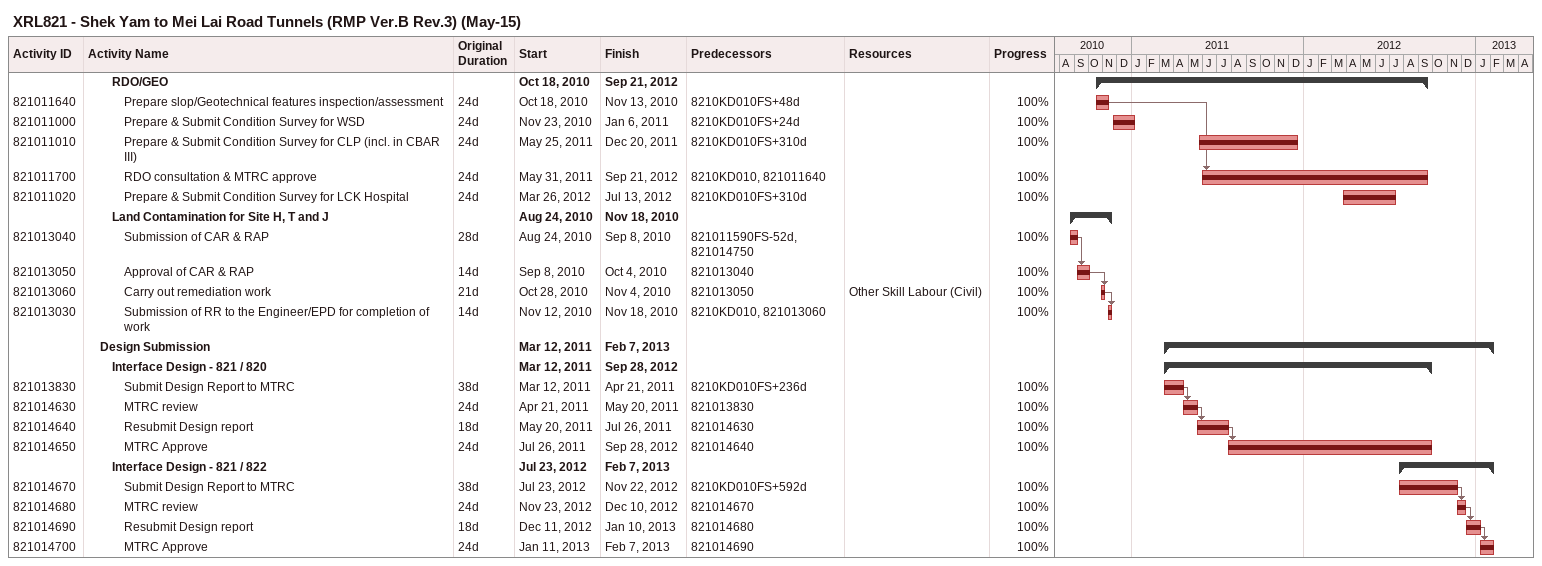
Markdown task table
XRL821 - Shek Yam to Mei Lai Road Tunnels (RMP Ver.B Rev.3) (May-15)

| ID | Level | Task | Original duration | Start | Finish | Predecessors | Resources | % complete |
|---|---|---|---|---|---|---|---|---|
|  | 3 | **RDO/GEO** |  | 2010-10-18 | 2012-09-21 |  |  |  |
| 821011640 | 4 | Prepare slop/Geotechnical features inspection/assessment | 24d | 2010-10-18 | 2010-11-13 | 8210KD010FS+48d |  | 100 |
| 821011000 | 4 | Prepare & Submit Condition Survey for WSD | 24d | 2010-11-23 | 2011-01-06 | 8210KD010FS+24d |  | 100 |
| 821011010 | 4 | Prepare & Submit Condition Survey for CLP (incl. in CBAR III) | 24d | 2011-05-25 | 2011-12-20 | 8210KD010FS+310d |  | 100 |
| 821011700 | 4 | RDO consultation & MTRC approve | 24d | 2011-05-31 | 2012-09-21 | 8210KD010, 821011640 |  | 100 |
| 821011020 | 4 | Prepare & Submit Condition Survey for LCK Hospital | 24d | 2012-03-26 | 2012-07-13 | 8210KD010FS+310d |  | 100 |
|  | 3 | **Land Contamination for Site H, T and J** |  | 2010-08-24 | 2010-11-18 |  |  |  |
| 821013040 | 4 | Submission of CAR & RAP | 28d | 2010-08-24 | 2010-09-08 | 821011590FS-52d, 821014750 |  | 100 |
| 821013050 | 4 | Approval of CAR & RAP | 14d | 2010-09-08 | 2010-10-04 | 821013040 |  | 100 |
| 821013060 | 4 | Carry out remediation work | 21d | 2010-10-28 | 2010-11-04 | 821013050 | Other Skill Labour (Civil) | 100 |
| 821013030 | 4 | Submission of RR to the Engineer/EPD for completion of work | 14d | 2010-11-12 | 2010-11-18 | 8210KD010, 821013060 |  | 100 |
|  | 2 | **Design Submission** |  | 2011-03-12 | 2013-02-07 |  |  |  |
|  | 3 | **Interface Design - 821 / 820** |  | 2011-03-12 | 2012-09-28 |  |  |  |
| 821013830 | 4 | Submit Design Report to MTRC | 38d | 2011-03-12 | 2011-04-21 | 8210KD010FS+236d |  | 100 |
| 821014630 | 4 | MTRC review | 24d | 2011-04-21 | 2011-05-20 | 821013830 |  | 100 |
| 821014640 | 4 | Resubmit Design report | 18d | 2011-05-20 | 2011-07-26 | 821014630 |  | 100 |
| 821014650 | 4 | MTRC Approve | 24d | 2011-07-26 | 2012-09-28 | 821014640 |  | 100 |
|  | 3 | **Interface Design - 821 / 822** |  | 2012-07-23 | 2013-02-07 |  |  |  |
| 821014670 | 4 | Submit Design Report to MTRC | 38d | 2012-07-23 | 2012-11-22 | 8210KD010FS+592d |  | 100 |
| 821014680 | 4 | MTRC review | 24d | 2012-11-23 | 2012-12-10 | 821014670 |  | 100 |
| 821014690 | 4 | Resubmit Design report | 18d | 2012-12-11 | 2013-01-10 | 821014680 |  | 100 |
| 821014700 | 4 | MTRC Approve | 24d | 2013-01-11 | 2013-02-07 | 821014690 |  | 100 |
